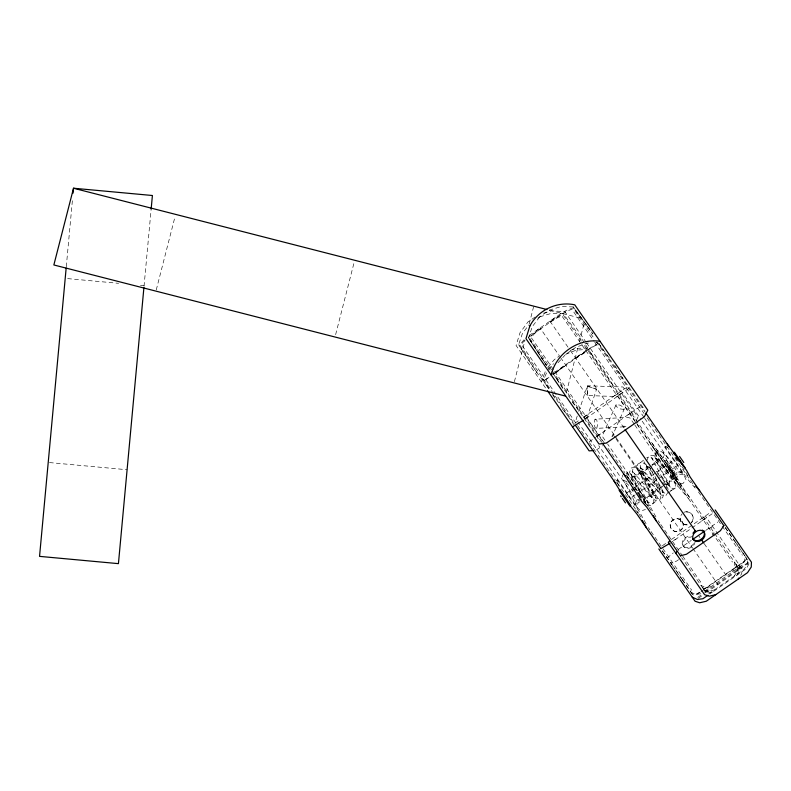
<?xml version="1.0" encoding="UTF-8"?>
<svg xmlns="http://www.w3.org/2000/svg" width="791" height="791" viewBox="0 0 791 791"><rect width="100%" height="100%" fill="white"/><g stroke="black" fill="none" stroke-linecap="round" stroke-linejoin="round"><path stroke-width="0.59" stroke-dasharray="3.96 2.97" d="M666.605 488.116L666.724 483.153L671.084 480.799L675.316 483.4L675.188 488.363L670.837 490.727L668.296 489.154M541.36 381.934L545.572 370.88M737.766 566.702L737.588 571.201L734.028 576.313M747.653 560.957L747.525 564.329L743.955 569.441L708.439 594.051M66.276 266.765L72.505 199.273M144.031 286.312L151.16 209.002M617.049 482.48L617.296 479.949L615.942 480.888L638.386 513.26M626.927 475.648L627.174 473.117L625.819 474.056L648.264 506.428M643.983 417.292L622.972 386.987L587.782 385.781L587.565 395.54L618.186 396.588L635.005 420.852M587.565 395.54L587.782 385.781M634.155 424.025L629.972 417.994L627.115 417.371L595 419.21L594.14 423.106L595.01 427.694L596.75 428.376L626.442 426.675L623.585 426.052L624.969 428.05M596.75 428.376L597.62 424.48L596.74 419.902L595 419.21M156.252 289.951L175.009 216.754M335.621 334.652L354.378 261.455M514.387 381.717L524.977 340.397M529.209 323.865L533.747 306.157M566.386 392.524L578.181 346.478M579.398 341.761L584.233 322.866M577.262 416.007L576.105 419.457L579.605 424.51M578.814 411.399L587.327 386.077L596.543 389.301L586.784 418.35L602.9 441.596M536.951 372.66L518.619 344.708L522.436 333.426L529.031 324.735M668.039 462.498L667.594 463.605C664.885 464.396 673.23 471.97 670.62 469.943M646.82 460.609L648.739 455.952L653.692 455.487L676.651 481.116L673.2 478.08L674.426 478.941L669.71 480.533L668.929 485.506L655.423 459.63L654.562 452.689L658.685 449.96C669.127 455.646 674.318 467.896 683.918 474.916L685.945 479.613L682.959 483.558L677.946 482.807L668.86 473.819L654.948 457.821L659.447 460.233L663.57 457.505L663.184 452.363L668.296 463.753L678.362 482.322L677.58 487.296L672.864 488.887L667.545 484.527L657.291 473.483M615.26 437.759L612.491 433.755L612.066 436.652L624.079 409.451L624.05 407.583L620.065 405.15L616.11 404.596L603.118 434.022L602.693 436.919L606.875 442.94M634.936 504.332L636.696 500.387L598.777 445.679M636.34 420.535L637.942 417.045L586.546 342.899M574.266 423.66L573.841 424.569L551.278 392.02M583.709 417.737L587.209 414.622M546.512 372.887L543.279 380.461L549.3 389.676M732.456 571.883L734.888 567.295L734.552 562.075M736.866 575.225L739.486 570.301L739.13 564.685M748.978 563.736L746.358 568.66L709.913 593.903M651.487 466.581L654.147 462.389L651.744 457.811L646.692 457.416M712.315 535.171L714.036 532.462M661.395 486.149L658.685 490.351L644.042 461.598M668.108 492.121L665.943 495.482L660.96 495.018L646.652 478.555L637.487 469.488L637.358 464.406L641.669 461.974L647.582 465.662L650.864 469.103M740.603 575.403L741.77 573.604L741.958 568.769L705.701 516.464L701.449 518.669M539.64 316.934L532.313 326.594L528.497 337.876L546.156 364.799M735.244 567.523L736.421 565.97L735.897 564.131M735.452 567.829L736.629 566.277L736.105 564.438M548.005 367.083L554.362 359.549L559.494 355.99L540.085 327.988M524.107 339.705L519.667 344.886L575.927 426.052M524.631 340.456L521.289 344.332L596.8 453.263M737.034 570.113L738.3 568.68L738.013 567.177M737.657 571.013L738.923 569.579L738.636 568.076L582.522 342.849M748.79 562.747L707.134 592.172M674.13 475.52L677.333 471.901M667.11 558.1L673.279 552.889M548.143 369.585L553.571 363.652M558.021 362.753L565.001 355.119M668.059 472.059L664.806 467.352M663.946 484.962L661.405 487.671L662.967 492.566L666.932 493.604M668.761 492.971L671.302 490.262C667.93 479.475 660.258 470.457 656.728 459.69L654.81 464.347L651.843 464.624M621.301 393.048L616.318 397.448M704.474 518.669L699.956 522.515M628.716 388.46L584.361 419.596M643.567 460.115L639.781 463.299L641.145 470.131L654.177 495.087L655.492 490.252L660.376 489.184L638.594 465.385L633.749 466.403L632.345 471.268L632.869 473.285L648.037 502.325L652.723 503.946L656.461 500.703C654.177 489.362 645.347 480.355 642.045 469.241L640.641 474.116L635.786 475.124L632.345 471.268L655.917 497.559L657.746 498.854L662.631 497.786L663.946 492.961L653.564 473.779M649.193 467.105L645.397 470.289L640.69 468.391L654.147 483.845L662.967 492.566L649.362 466.779M544.366 380.52L549.458 376.269M554.244 373.688L564.586 365.422M712.177 513.755L672.053 541.855M539.106 328.67L533.984 332.873L529.545 338.054L551.594 369.862M589.196 441.882L595.692 437.205M600.537 433.854L597.61 436.256L598.154 438.57M545.879 379.809L549.755 376.704M555.757 372.976L566.247 364.928M528.339 337.52L559.979 315.322L567.058 311.061L571.863 309.291L594.09 341.356M540.985 328.492L534.508 333.624L531.166 337.5L553.393 369.565M552.593 374.588L585.231 351.758L596.454 344.767M627.896 482.213L631.89 479.316L631.218 474.254L626.541 472.098M575.037 423.106L579.338 420.061M535.161 316.993L527.884 322.036L520.003 332.774L516.078 345.459L546.957 390.012M537.761 318.229L549.636 310.013L561.244 306.532L573.159 306.928L592.894 333.901L573.159 306.928L584.559 322.491M529.228 335.503L560.809 313.632L566.544 310.299L572.951 307.966L594.338 338.825M566.742 353.607L575.423 347.585L586.082 343.294L588.524 343.057M554.709 372.254L586.289 350.383L597.65 343.601M583.362 417.272L624.415 388.836L628.558 386.651M596.691 436.503L637.744 408.067L641.017 406.169L642.994 407.484M596.513 449.911L602.505 445.758M655.284 453.619L656.639 452.679L659.101 453.332L657.736 454.271L655.284 453.619L677.59 485.803L688.437 498.557M695.21 488.077L687.468 478.97L665.162 446.786L666.516 445.847M626.442 493.129L630.437 490.361M634.441 487.592L674.298 459.976M635.084 494.929L630.041 498.399L626.818 493.683M636.083 494.237L677.946 465.237L674.683 460.52M671.322 470.803L673.368 470.19M673.675 474.007L674.871 472.365L666.526 460.322L665.34 460.342C661.711 458.889 679.598 481.017 672.251 472.306M662.393 545.741L667.406 542.27M671.411 539.492L710.941 512.103M678.292 549.419L691.304 540.391M705.799 530.356L717.823 522.03M678.54 559.721L676.542 561.106L670.452 562.668M699.6 592.232L694.033 595.356L692.491 594.219M703.298 589.661L745.112 560.69L746.299 559.138L745.775 557.299M700.084 592.34L694.241 595.653M701.053 591.668L745.33 560.997L746.506 559.445L745.982 557.606M704.84 591.015L742.383 565.011L744.825 560.423L744.489 555.203M697.702 597.383L704.168 592.894M705.097 592.251L746.912 563.281L748.177 561.847L747.89 560.344M698.315 598.283L702.289 595.524M614.538 395.658L618.681 393.483M575.354 358.59L586.576 351.6M576.412 357.216L587.772 350.433M550.101 322.155L557.19 317.893L561.986 316.123L581.158 343.788M550.932 320.464L556.666 317.132L563.073 314.798L581.256 341.04M627.876 414.899L631.139 413.001L633.116 414.316M673.438 540.599L676.008 539.126M588.247 416.916L582.384 420.041M641.58 499.18L637.348 501.336L635.489 504.767L634.896 504.272M714.431 589.908L708.39 591.45L704.119 590.037M639.919 491.567L636.696 486.851M565.545 354.417L576.204 350.126L588.099 349.395L604.927 372.304L612.926 385.177M708.331 528.596L711.366 527.419L713.541 527.765M636.537 500.159L641.056 498.429M707.569 590.551L705.78 591.223L704.484 590.432M708.192 591.45L706.403 592.123L705.107 591.332L681.654 557.615M570.43 350.364L576.234 348.297L590.155 348.119M705.78 587.96L703.911 588.524L702.368 587.387M705.987 588.267L704.119 588.83L702.576 587.693M539.759 316.845L551.367 313.365L563.281 313.76L583.234 341L591.935 354.902M640.008 501.86L638.11 502.433L637.052 507.387L640.74 510.937L645.486 509.523M543.457 313.157L551.614 310.863L564.873 311.644L585.844 341.9M710.832 586.882L705.691 587.555L700.905 585.399M700.895 593.754L695.754 594.427L690.978 592.271M712.414 592.182L706.887 592.914L704.83 591.984M681.802 471.851L677.492 472.118L640.275 418.429M648.462 466.344L646.435 466.186L652.694 472.286M67.631 278.61L118.601 283.316M140.452 285.333L144.091 285.67M49.428 462.567L127.104 469.735M595.86 342.325L597.976 342.562M624.079 409.451L620.134 408.898L616.149 406.465L616.11 404.596M646.929 504.984L650.874 505.795L654.019 501.939L647.898 487.375L639.543 471.95L637.378 476.419L632.335 476.577C641.185 483.657 646.929 494.019 655.858 500.95L660.416 499.052C662.196 486.257 650.617 475.875 646.109 464.614L646.237 469.696L641.926 472.128L637.487 469.488L646.989 487.029L651.814 497.766L652.338 492.684L656.896 490.786L660.94 493.97L638.436 468.865L636.676 467.629L631.643 467.788L629.468 472.257L645.407 502.76L643.775 498.459L644.161 499.902L647.305 496.046L652.229 497.064L639.543 482.48L631.218 474.254L641.303 492.902L646.534 504.559L642.856 501.019M596.543 389.301L587.327 386.077M549.28 310.141L582.749 318.714M664.786 484.062L669.73 485.367L655.61 470.645M665.162 446.786L667.614 447.439M626.956 481.788L623.219 480.058L622.547 474.995M648.136 506.25L644.507 502.245M638.258 513.082L634.629 509.078M628.835 485.427L623.219 480.058L632.385 496.985L637.052 507.387L580.307 425.518M650.815 444.285C664.302 461.766 675.504 480.888 689.792 497.608M662.7 482.174L664.905 484.834M572.259 402.046L577.954 409.431M562.381 408.878L568.076 416.264M547.718 367.054L550.566 370.771M551.278 371.711L556.973 379.156M547.095 385.988L537.129 372.957L518.619 344.708M598.698 343.551L611.018 360.3M585.271 323.47L589.542 329.303M674.229 475.668L667.06 465.316L674.229 475.668L674.812 477.517L674.644 476.271L678.144 473.067L682.02 472.534L681.763 471.802M601.378 347.447L644.912 410.242M725.327 527.548L734.394 540.639M735.066 541.608L746.684 558.367M596.305 341.663L644.991 411.893M725.248 527.686L740.267 549.35M741.424 551.03L748.513 561.244M677.096 459.581L678.451 461.539M681.852 466.443L685.253 471.347M594.743 342.305L644.042 413.436M647.127 417.875L695.071 487.038M698.473 491.943L742.344 555.252M644.685 418.31L683.918 474.916L678.905 474.165L675.919 478.11L677.946 482.807L635.707 421.86M620.619 390.062L639.583 417.43M591.5 354.279L635.035 417.075M682.04 486.425L676.73 477.24L652.18 443.346M678.955 484.873L680.685 487.365M581.8 344.718L732.466 562.085M634.847 425.024L675.316 483.4L661.049 467.016L651.744 457.811L668.088 489.105M549.963 321.156L568.749 348.258M570.44 350.69L623.921 427.852M698.611 535.606L700.005 537.613M704.188 543.654L727.868 577.816M682.099 521.279A6.605 6.506 -34.7 0 1 677.165 531.542A6.605 6.506 -34.7 0 1 670.748 522.287A6.605 6.506 -34.7 0 1 682.099 521.279L682.257 521.516A6.605 6.506 -34.7 0 1 677.323 531.779A6.605 6.506 -34.7 0 1 670.916 522.525A6.605 6.506 -34.7 0 1 682.257 521.516M560.562 357.522L616.001 437.512M616.09 437.641L692.59 548.015M692.916 548.47L717.991 584.648M615.952 438.758L655.502 495.819L650.815 494.197L647.078 497.45L648.037 502.325L607.577 443.949M682.92 545.652L683.513 546.492M627.174 473.117L649.48 505.301L657.034 518.886M554.699 371.454L605.164 444.255M607.913 448.22L624.821 472.613M648.936 507.407L653.01 513.29M658.161 520.705L659.773 523.039M660.782 524.502L682.05 555.173M682.742 556.172L701.657 583.461M626.719 475.974L640.038 495.176M643.538 500.228L646.534 504.559M639.721 495.641L629.863 480.77M638.545 494.81L640.502 497.628M552.197 370.742L601.842 442.357M556.538 378.523L600.062 441.329M617.296 479.949L639.612 512.133L647.157 525.718M598.184 455.27L599.578 457.267M602.831 461.974L615.289 479.949M639.059 514.239L641.096 517.176M648.284 527.538L649.895 529.871M651.052 531.542L691.779 590.294M662.423 550.833L674.911 568.848M675.603 569.846L681.753 578.735M682.188 579.358L692.698 594.525M662.265 550.852L671.984 564.873M672.666 565.862L681.98 579.299M682.228 579.655L692.501 594.476M546.66 385.355L550.576 391.011M546.344 365.116L528.497 337.876L546.828 365.828M553.156 373.629L563.182 388.994M552.642 394.808L555.312 398.901M598.708 343.106L601.813 348.07M614.805 365.472L622.804 378.345M626.729 475.529L629.24 479.761M616.861 482.362L619.373 486.594M685.797 472.296L688.002 476.083M693.608 543.684A6.605 5.161 -34.7 0 1 685.125 547.263A6.605 5.161 -34.7 0 1 683.088 540.095A6.605 5.161 -34.7 0 1 691.581 536.516M695.101 541.598A6.605 5.161 -34.7 0 1 688.051 548.381A6.605 5.161 -34.7 0 1 682.969 542.547A6.605 5.161 -34.7 0 1 691.215 537.129M686.212 511.935A6.605 6.506 -34.7 0 1 691.294 523.059M687.201 524.947A6.605 6.506 -34.7 0 1 682.129 513.824M683.829 512.291A6.605 6.506 -34.7 0 1 691.126 522.821M687.043 524.71A6.605 6.506 -34.7 0 1 680.626 515.455"/><path stroke-width="1.19" d="M551.238 375.102C555.658 353.775 578.508 337.935 600.033 341.287M66.167 267.991L39.55 556.37L118.432 563.647L143.913 287.538M73.069 193.133L73.523 188.228L152.406 195.506L151.16 209.002M676.167 553.69L676.592 551.535M723.963 525.59L720.364 530.741L686.479 554.234L680.389 555.796M738.023 579.23L738.863 578.102M669.394 541.143L668.326 542.389L704.583 594.684L709.171 596.206L715.756 594.674M630.803 505.667L620.085 489.767M583.362 420.288L572.506 426.873M670.056 543.239L660.752 548.667M692.787 539.383L704.801 531.058M707.915 595.287L702.922 598.747L697.395 599.479L692.263 597.175M592.963 450.593L589.137 450.87L547.471 390.754M546.937 309.538L73.523 188.228L53.857 264.965L565.476 396.073M673.537 453.075L675.089 454.874M695.793 486.228L699.669 490.776M677.531 458.078L682.03 464.416M623.812 474.056L641.768 501.484L646.771 507.189L680.616 556.014M613.935 480.888L619.877 490.558M679.538 456.387L683.79 462.508M715.193 509.898L751.45 562.203L751.262 567.038L747.515 572.664L706.264 601.239L699.679 602.772L695.091 601.249L658.834 548.954M674.327 452.185L685.243 467.946M645.842 413.129L668.968 446.5M723.785 525.58L690.187 477.102L686.608 470.408L667.218 443.969M675.732 457.613L677.096 459.581M625.127 429.602L695.872 531.661M701.162 539.294L703.723 542.982M639.929 495.937L641.204 497.786M602.435 443.217L625.562 476.587M631.722 489.184L632.998 491.023M575.927 426.052L615.695 483.42M660.495 548.054L636.903 514.021L629.329 504.628M619.135 490.42L630.061 506.181M620.589 495.858L621.242 496.788M622.369 498.409L625.483 502.908M633.215 488.166L633.937 489.322M653.356 515.643L656.263 520.864M642.322 520.389L646.385 527.696M702.309 530.069A6.605 5.161 -34.7 0 1 702.072 538.572A6.605 5.161 -34.7 0 1 692.797 538.819M692.965 533.263A6.605 5.161 -34.7 0 1 695.289 530.81M529.881 325.941L525.956 338.627L599.014 444.038L606.39 443.079L644.329 416.778L647.809 410.213L574.75 304.812C557.022 301.104 538.335 309.934 529.881 325.941M698.641 541.459A6.605 5.161 -34.7 0 0 704.237 532.145A6.605 5.161 -34.7 0 0 693.549 534.113A6.605 5.161 -34.7 0 0 698.641 541.459"/></g></svg>
